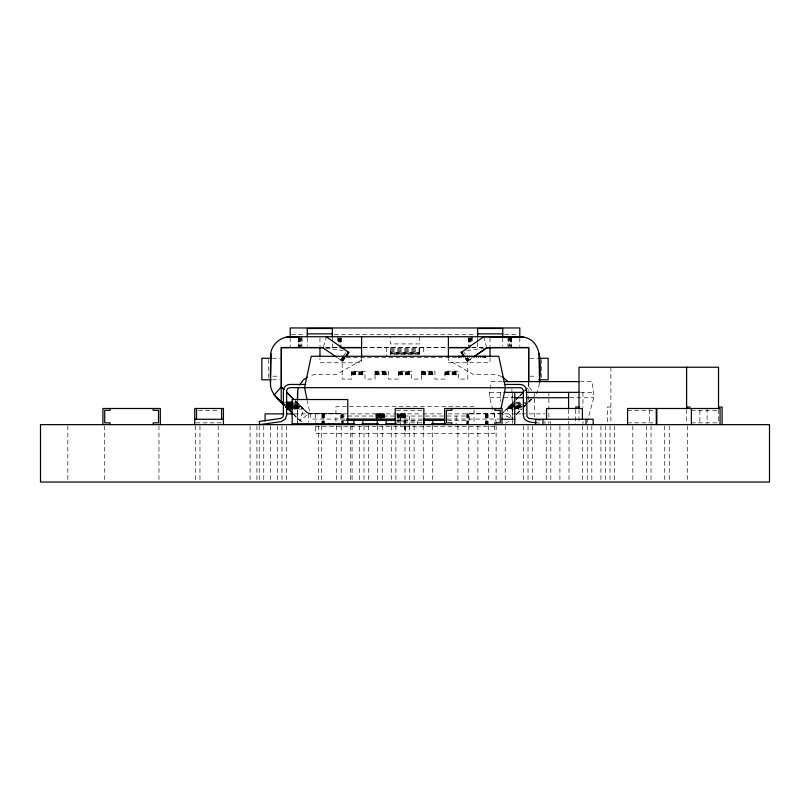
<?xml version="1.0" encoding="UTF-8"?>
<svg xmlns="http://www.w3.org/2000/svg" width="810" height="810" viewBox="0 0 810 810"><rect width="100%" height="100%" fill="white"/><g stroke="black" fill="none" stroke-linecap="round" stroke-linejoin="round"><path stroke-width="0.61" stroke-dasharray="4.05 3.04" d="M297.392 422.152L297.543 401.011M376.022 413.88L376.022 419.863M376.67 419.863L376.731 413.88L376.731 419.863M297.422 400.505L297.371 424.642M381.621 417.464L381.844 413.88L381.905 417.464M539.531 383.262L537.384 392.212L533.152 397.599M382.391 417.464L382.816 413.88L382.816 417.464M550.446 423.579L550.749 421.443M496.53 423.468L489.665 397.73L489.665 392.354L491.386 381.591L502.706 381.591M302.008 421.949L300.257 420.876L303.385 409.121L294.01 409.121M587.159 422.304L593.71 397.73L593.71 392.354L591.988 381.591L580.669 381.591M323.565 346.7L326.288 336.747M342.741 357.018L340.676 359.964L342.66 361.351L345.404 357.433M343.42 356.046L346.164 352.127M341.04 360.207L343.096 357.271M341.375 360.45L343.44 357.514M341.699 360.673L343.754 357.726M341.972 360.865L344.716 356.947M342.215 361.037L344.959 357.119M342.407 361.169L345.151 357.25M342.549 361.27L345.293 357.352M532.281 398.51L528.798 402.165L528.778 391.645M531.603 399.138L524.121 406.843L516.567 406.792M516.486 414.416L521.741 409.08M522.622 408.189L525.245 405.526M503.455 412.037L515.19 400.302M516.081 399.401L518.764 396.728M519.655 395.837L523.27 392.222M524.131 391.362L526.814 388.668M513.581 402.165L501.866 413.88L510.968 418.304M516.264 399.482L518.947 396.799M519.838 395.908L528.768 386.967L528.768 379.799M516.689 413.94L521.022 409.597M528.829 401.79L531.431 399.188M516.527 414.436L521.842 409.121L506.614 409.121L512.102 418.861M524.283 406.691L525.781 405.182M293.341 414.163L300.257 420.876L308.134 413.88L295.113 400.859M465.304 358.384L467.34 361.351L471.44 358.476M467.37 361.331L471.369 358.526M508.872 421.413L504.245 423.681M361.594 360.065L336.737 374.412L314.017 374.655L309.096 376.174M466.874 350.619L484.258 348.158M294.921 407.005L301.178 406.924L294.151 406.924L301.097 406.843M294.698 406.782L300.996 406.742L295.042 406.64M294.972 407.065L301.269 407.015M294.718 406.812L301.036 406.782M291.458 334.672L305.34 334.672M334.348 334.672L475.652 334.672M504.66 334.672L518.542 334.672M325.519 347.51L338.296 347.51M363.366 347.51L446.634 347.51M471.703 347.51L484.481 347.51M326.278 347.692L337.821 347.692M362.89 347.692L448.406 347.692M472.179 347.692L483.722 347.692M390.288 348.634L419.712 348.634M390.288 349.728L419.712 349.728M390.288 350.77L419.712 350.77M390.288 351.722L419.712 351.722M419.712 352.583L390.288 352.583L419.712 352.957L390.288 353.312L419.712 353.312M390.288 353.899L419.712 353.899M456.658 357.554L342.215 357.554L342.215 379.08L351.722 379.08L351.722 371.183L364.996 371.183L364.996 379.08L375.04 379.08L375.04 371.183L388.314 371.183L388.314 379.08L398.358 379.08L398.358 371.183L411.642 371.183L411.642 379.08L421.686 379.08L421.686 371.183L434.96 371.183L434.96 379.08L445.004 379.08L445.004 371.183L458.278 371.183L458.278 379.08L467.785 379.08L467.785 357.554M272.474 358.273L281.232 358.273M529.973 358.273L537.526 358.273M351.722 371.75L364.996 371.75M375.04 371.75L388.314 371.75M398.358 371.75L411.642 371.75M421.686 371.75L434.96 371.75M445.004 371.75L458.278 371.75M351.722 372.296L364.996 372.296M375.04 372.296L388.314 372.296M398.358 372.296L411.642 372.296M421.686 372.296L434.96 372.296M445.004 372.296L458.278 372.296M351.722 372.813L364.996 372.813M375.04 372.813L388.314 372.813M398.358 372.813L411.642 372.813M421.686 372.813L434.96 372.813M445.004 372.813L458.278 372.813M351.722 373.299L364.996 373.299M375.04 373.299L388.314 373.299M398.358 373.299L411.642 373.299M421.686 373.299L434.96 373.299M445.004 373.299L458.278 373.299M351.722 373.724L364.996 373.724M375.04 373.724L388.314 373.724M398.358 373.724L411.642 373.724M421.686 373.724L434.96 373.724M445.004 373.724L458.278 373.724M351.722 374.088L364.996 374.088M375.04 374.088L388.314 374.088M398.358 374.088L411.642 374.088M421.686 374.088L434.96 374.088M445.004 374.088L458.278 374.088M351.722 374.382L364.996 374.382M375.04 374.382L388.314 374.382M398.358 374.382L411.642 374.382M421.686 374.382L434.96 374.382M445.004 374.382L458.278 374.382M351.722 374.595L364.996 374.595M375.04 374.595L388.314 374.595M398.358 374.595L411.642 374.595M421.686 374.595L434.96 374.595M445.004 374.595L458.278 374.595M351.722 374.777L364.996 374.726M375.04 374.777L388.314 374.726M398.358 374.777L411.642 374.726M421.686 374.777L434.96 374.726M445.004 374.777L458.278 374.726M272.859 376.204L280.027 376.204M529.973 376.204L537.141 376.204M272.474 379.799L280.027 379.799M489.665 392.354L503.375 392.354M580.557 392.354L593.71 392.354M489.665 397.73L513.581 397.73M569.794 397.73L593.71 397.73M294.081 402.165L296.419 402.165M515.919 402.165L525.285 402.165M294.901 402.985L297.24 402.985M516.274 402.985L523.301 402.985M524.465 402.985L527.978 402.985M294.506 403.765L298.019 403.765M511.981 403.765L515.494 403.765M516.659 403.765L523.685 403.765M524.86 403.765L527.199 403.765M294.06 404.484L298.738 404.484M511.262 404.484L526.48 404.484M294.698 405.132L299.386 405.132M510.614 405.132L515.302 405.132M516.466 405.132L523.493 405.132M294.081 405.678L299.933 405.678M510.067 405.678L525.285 405.678M294.516 406.114L300.368 406.114M509.632 406.114L515.484 406.114M516.648 406.114L523.675 406.114M294.84 406.438L300.692 406.438M509.308 406.438L515.16 406.438M516.324 406.438L523.351 406.438M474.063 406.701L335.937 406.701L335.937 422.253M524.252 406.711L509.004 406.742L515.302 406.782M508.903 406.843L521.782 406.843M521.701 406.924L508.731 407.015M610.892 407.065L607.308 407.065L607.308 424.642M294.354 407.126L301.512 407.248M508.488 407.248L515.646 407.126M516.689 407.248L523.837 407.126M294.779 407.541L301.796 407.541M508.204 407.541L512.882 407.541M514.056 407.541L521.083 407.541M295.113 407.886L302.14 407.886M507.86 407.886L521.903 407.886M294.334 408.27L302.525 408.27M507.475 408.27L513.327 408.27M514.502 408.27L521.519 408.27M294.749 408.685L302.94 408.685M507.06 408.685L512.912 408.685M514.087 408.685L521.103 408.685M198.47 410.295L219.692 410.295M396.454 410.295L423.903 410.295M627.578 410.295L655.027 410.295M691.365 410.295L718.814 410.295M346.731 420.339L340.777 420.339L340.777 413.697L309.157 413.262L306.656 411.986L295.599 401.092M501.795 413.697L469.223 413.697L469.223 420.339L447.15 420.339M294.101 413.88L421.716 413.88M422.911 413.88L443.1 413.88M447.991 413.88L520.941 413.88M522.207 413.88L544.917 413.88M340.777 416.036L396.181 416.036M396.93 416.036L446.553 416.036M447.15 416.036L469.223 416.036M345.212 419.064L311.222 419.064L307.375 400.96M396.819 419.064L421.99 419.064M447.171 419.064L498.778 419.064M396.93 420.339L423.832 420.339M396.485 421.058L417.555 421.058L417.555 424.642M195.98 422.85L222.183 422.85M396.454 422.85L423.903 422.85M627.578 422.85L655.027 422.85M691.365 422.85L718.814 422.85M315.313 426.718L404.646 426.718M405.354 426.718L494.687 426.718M310.524 413.586L340.777 413.697M508.964 406.782L512.75 406.802M514.016 406.802L521.589 406.833M325.742 348.158L343.126 350.619M537.253 422.81L539.622 423.144M501.856 376.569L495.983 374.655L473.263 374.412L448.406 360.065M337.537 357.767L342.66 361.351M295.336 400.737L306.656 411.986M293.311 413.94L300.257 420.876M531.876 390.481L528.768 386.967L528.778 390.481M463.836 352.127L465.203 354.081M467.947 358L469.324 359.964M467.593 358.253L468.96 360.207M467.248 358.486L468.625 360.45M466.935 358.708L468.301 360.673M466.651 358.911L468.028 360.865M465.73 358.091L467.785 361.037M465.537 358.233L467.593 361.169M465.396 358.324L467.451 361.27M483.712 336.747L486.435 346.7M511.9 389.053L512.619 423.397M381.297 419.863L380.862 413.88L380.862 419.863M308.134 413.88L308.62 422.061M512.436 393.417L512.629 423.448M405.283 413.88L405.354 421.058M404.575 413.88L404.646 424.642M718.521 409.576L718.521 423.397M707.079 408.493L707.079 423.397M699.901 410.295L699.901 422.85M687.487 425.888L687.487 482.041M686.627 409.576L686.627 423.397M669.262 425.888L669.262 482.041M664.706 425.888L664.706 482.041M651.038 425.888L651.038 482.041M649.671 409.738L649.671 423.397M646.481 425.888L646.481 482.041M632.812 425.888L632.812 482.041M614.587 425.888L614.587 482.041M610.892 367.244L610.892 423.397M610.031 425.888L610.031 482.041M605.475 425.888L605.475 482.041M600.919 425.888L600.919 482.041M591.806 425.888L591.806 482.041M587.25 425.888L587.25 482.041M582.947 392.354L582.947 407.41M582.947 421.413L582.947 423.569M582.694 425.888L582.694 482.041M578.998 409.576L578.998 423.397M575.414 409.576L575.414 424.642M569.025 425.888L569.025 482.041M568.59 409.668L568.59 418.365M568.59 421.413L568.59 423.569M559.913 425.888L559.913 482.041M550.8 425.888L550.8 482.041M548.866 393.427L548.866 395.857M548.866 398.783L548.866 418.365M548.866 421.413L548.866 423.569M546.244 425.888L546.244 482.041M544.917 421.058L544.917 424.642M541.272 359.468L541.272 378.604M534.509 393.427L534.509 395.857M534.509 398.783L534.509 418.183M532.575 425.888L532.575 482.041M528.596 383.1L528.596 386.897M528.019 425.888L528.019 482.041M523.462 425.888L523.462 482.041M519.807 337.942L519.807 346.346M511.717 337.942L511.717 347.51M511.353 336.747L511.353 346.315M510.999 337.942L510.999 346.315M510.543 337.942L510.543 346.315M509.996 336.747L509.996 346.315M509.379 336.747L509.379 346.315M508.7 337.942L508.7 346.315M507.981 336.747L507.981 347.51M505.237 425.888L505.237 482.041M502.767 337.942L502.767 346.315M500.428 392.354L500.428 401.325M496.125 425.888L496.125 482.041M494.687 413.88L494.687 421.058M494.687 425.898L494.687 433.431L405.354 433.431L405.354 413.88M490.03 337.942L490.03 346.315M490.03 357.736L490.03 362.758L448.406 362.758L448.406 357.615M488.41 425.888L488.41 482.041M488.147 413.88L488.147 424.642M487.701 413.88L487.701 424.642M487.286 413.88L487.286 424.642M486.901 413.88L486.901 424.642M486.557 413.88L486.557 424.642M486.273 413.88L486.273 424.642M486.03 413.88L486.03 424.642M485.858 413.88L485.858 424.642M485.757 413.88L485.757 424.642M477.9 425.888L477.9 482.041M477.647 337.942L477.647 341.526M477.647 342.721L477.647 347.51M474.063 410.204L474.063 423.448M472.422 336.747L472.422 342.721M471.703 336.747L471.703 342.721M471.025 337.942L471.025 342.721M470.408 337.942L470.408 346.315M469.861 337.942L469.861 343.926M469.405 337.942L469.405 345.121M469.061 337.942L469.061 345.121M468.818 337.942L468.818 347.51M468.787 425.888L468.787 482.041M468.696 337.942L468.696 345.121M468.251 413.88L468.251 423.741M468.038 413.88L468.038 423.448M467.653 413.88L467.653 424.642M467.238 413.88L467.238 424.642M466.793 413.88L466.793 424.642M457.913 425.888L457.913 482.041M456.121 416.036L456.121 424.035M432.337 425.888L432.337 482.041M423.296 347.692L423.296 353.859M423.225 425.888L423.225 482.041M419.712 336.747L419.712 343.926L390.288 343.926L390.288 336.747M419.712 347.51L419.712 354.334L390.288 354.334L390.288 347.51M414.112 425.888L414.112 482.041M409.556 425.888L409.556 482.041M409.485 416.036L409.485 425.716M405.041 413.88L405.041 421.058M405 425.888L405 482.041M404.646 425.898L404.646 433.431L315.313 433.431L315.313 424.642M404.362 413.88L404.362 421.058M404.119 413.88L404.119 421.058M404.018 413.88L404.018 421.058M403.562 413.88L403.562 421.058M402.985 413.88L402.985 421.058M402.702 413.88L402.702 421.058M402.317 413.88L402.317 421.058M401.861 413.88L401.861 421.058M401.578 413.88L401.578 421.058M400.95 413.88L400.95 421.058M400.778 413.88L400.778 421.058M400.515 416.036L400.515 425.716M399.948 413.88L399.948 421.058M399.117 413.88L399.036 421.058M398.287 413.88L398.287 421.058M398.095 413.88L398.095 421.058M397.497 413.88L397.497 421.058M397.204 413.88L397.204 421.058M395.887 425.888L395.887 482.041M391.331 425.888L391.331 482.041M386.704 347.692L386.704 356.319M384.628 413.88L384.628 417.464M384.102 413.88L384.102 419.863M383.758 413.88L383.798 419.863M383.201 413.88L383.201 417.464M383.008 413.88L383.008 419.863M382.188 413.88L382.188 417.464M382.219 425.888L382.219 482.041M380.518 413.88L380.518 417.464M380.356 413.88L380.356 417.464M379.91 413.88L379.91 419.863M379.718 413.88L379.718 419.863M379.444 413.88L379.444 417.464M378.979 413.88L379.009 419.863M378.594 413.88L378.594 419.863M378.31 413.88L378.31 419.863M378.189 413.88L378.189 419.863M377.835 417.464L377.835 413.88L377.743 419.863M377.662 425.888L377.662 482.041M377.46 413.88L377.46 417.464M377.278 413.88L377.278 417.464M377.176 413.88L377.176 417.464M376.397 413.88L376.255 419.863M376.093 413.88L376.093 417.464M368.55 425.888L368.55 482.041M363.994 425.888L363.994 482.041M361.594 357.615L361.594 362.758L319.97 362.758L319.97 357.736M359.438 425.888L359.438 482.041M352.087 425.888L352.087 482.041M350.325 425.888L350.325 482.041M343.207 413.88L343.207 424.642M342.762 413.88L342.762 424.642M342.346 413.88L342.346 422.253M341.962 413.88L341.962 422.253M341.749 413.88L341.749 422.516M341.304 337.942L341.182 345.121M341.212 425.888L341.212 482.041M340.939 337.942L340.939 347.51M340.595 337.942L340.595 345.121M340.139 337.942L340.139 343.926M339.592 337.942L339.592 346.315M338.975 337.942L338.975 342.721M338.296 337.942L338.296 342.721M337.578 336.747L337.578 342.721M336.656 425.888L336.656 482.041M332.353 336.747L332.353 347.51M324.243 413.88L324.142 424.642M323.97 413.88L323.97 424.642M323.727 413.88L323.727 424.642M323.443 413.88L323.443 424.642M323.099 413.88L323.099 424.642M322.714 413.88L322.714 422.253M322.299 413.88L322.299 424.642M321.853 413.88L321.853 424.642M321.59 425.888L321.59 482.041M319.97 337.942L319.97 346.315M318.431 425.888L318.431 482.041M315.313 413.88L315.313 422.253M307.233 337.942L307.233 346.315M302.019 337.942L302.019 346.315M301.3 336.747L301.3 346.315M300.621 337.942L300.621 347.51M300.004 336.747L300.004 346.315M299.457 337.942L299.457 347.51M299.001 337.942L299.001 347.51M298.647 337.942L298.647 346.315M298.404 337.942L298.404 346.315M298.283 336.747L298.283 346.315M290.193 337.942L290.193 347.51M286.537 425.888L286.537 482.041M281.981 425.888L281.981 482.041M277.425 425.888L277.425 482.041M270.611 425.888L270.611 482.041M268.728 359.468L268.728 378.604M263.756 425.888L263.756 482.041M259.2 425.888L259.2 482.041M256.902 425.888L256.902 482.041M250.087 425.888L250.087 482.041M218.194 425.888L218.194 482.041M199.969 425.888L199.969 482.041M195.412 425.888L195.412 482.041M158.963 425.888L158.963 482.041M104.287 425.888L104.287 482.041M67.837 425.888L67.837 482.041M531.411 399.31L528.798 401.993L531.38 399.3M376.933 419.863L376.933 413.88L376.863 419.863"/><path stroke-width="1.21" d="M297.553 399.765L297.614 391.058L298.333 388.051M284.219 405.182C278.124 399.057 270.105 392.799 270.469 383.262L270.712 353.393C272.069 344.058 280.766 336.626 290.193 336.747L519.807 336.747C543.743 337.294 540.543 365.796 539.531 382.107M270.469 376.204L270.712 353.393L270.469 383.262M297.442 399.32L297.614 391.058M501.086 408.2L505.45 387.676L498.778 356.289L311.222 356.289L304.55 387.676L307.111 399.745M299.518 385.185L303.153 380.194L307.263 377.106M346.326 355.155L348.391 352.218M346.518 355.286L348.583 352.35M348.725 352.451L345.981 356.37L348.837 352.532L326.288 336.747M473.465 357.068L486.739 347.804L490.03 347.51M474.447 356.38L486.739 347.804M299.001 336.747L287.115 336.99L298.404 336.747M287.115 336.99L298.647 336.747M293.311 407.248L286.163 407.126L292.42 407.045M293.433 406.792L285.879 406.843L292.987 406.924M286.163 407.126L292.461 407.086M292.197 406.822L285.879 406.843L292.906 406.843M307.233 333.872L332.353 333.872M477.647 333.872L502.767 333.872M340.149 347.51L361.594 347.51M448.406 347.51L469.851 347.51M487.569 347.541L528.768 347.51L528.768 382.036M323.757 347.692L281.404 347.692L281.404 386.897L284.067 389.559M340.149 347.692L361.594 347.692M448.406 347.692L469.851 347.692M486.243 347.692L528.596 347.692L528.596 381.834M271.228 358.273L261.853 358.273L261.853 379.799L271.228 379.799M538.771 358.273L548.147 358.273L548.147 379.799L538.771 379.799M503.962 381.591L579.413 381.591M305.694 384.446L289.838 384.446C286.386 384.385 283.318 387.453 283.378 390.906L283.378 415.246L282.751 417.16L280.604 418.446L259.251 421.443L259.706 424.642L281.05 421.645L285.343 419.084L286.608 415.246L286.659 390.339L287.763 388.435L289.838 387.676L520.719 387.727L522.237 388.435L523.341 390.339L523.392 415.246C523.341 421.656 531.309 422.638 536.068 422.638M504.306 384.446L520.162 384.446C523.614 384.385 526.682 387.453 526.621 390.906L526.976 416.725L528.9 418.335L540.078 419.944M504.022 392.354L523.543 392.354M526.044 392.354L579.353 392.354M514.785 397.73L523.543 397.73M526.044 397.73L568.59 397.73M283.541 402.165L281.202 402.165L281.232 347.51L322.431 347.541L336.535 357.068M285.879 402.165L292.906 402.165M282.022 402.985L284.361 402.985M286.7 402.985L292.562 402.985M286.315 403.765L293.341 403.765M285.859 404.484L292.886 404.484M286.507 405.132L292.359 405.132M285.879 405.678L292.906 405.678M286.325 406.114L293.352 406.114M286.649 406.438L292.501 406.438M285.778 406.742L292.795 406.742M575.414 407.065L578.998 407.065M686.627 407.065L690.211 407.065M718.521 407.065L722.105 407.065L722.105 424.642M286.578 407.541L292.43 407.541M286.922 407.886L292.774 407.886M287.307 408.27L293.159 408.27M287.722 408.685L292.41 408.685M286.284 407.248L288.158 409.121L292.845 409.121M284.006 413.88L265.083 413.88L265.083 421.058M286.527 413.88L292.835 413.88M346.467 419.064L395.563 419.064M423.255 419.064L444.649 419.064M194.734 419.256L223.428 419.256M501.623 419.256L514.785 419.256M346.731 420.339L395.736 420.339M444.761 420.339L423.832 420.339L423.832 424.642L423.903 408.493L395.209 408.493L395.209 424.642M292.157 423.741L354.628 423.741M361.989 423.741L378.432 423.741M386.026 423.741L396.181 423.741M431.568 423.741L445.48 423.741M490.03 336.747L522.885 336.99L511.353 336.747M319.97 347.51L322.431 347.541M509.996 336.747L522.885 336.99L483.712 336.747L461.163 352.532L463.907 356.451M510.543 336.747L522.885 336.99L502.767 336.747L502.767 328.495L477.647 328.495L477.647 336.747M502.737 377.106L508.194 381.763M288.158 409.121L292.481 413.323M286.73 392.222L293.827 399.32M283.905 389.65L281.232 386.967L274.236 394.855L284.128 405.041M286.588 392.334L293.736 399.482M283.773 404.392L274.236 394.855L283.804 404.666M287.246 407.865L291.58 412.199M461.609 352.218L463.674 355.155M461.416 352.35L463.482 355.286M461.275 352.451L464.019 356.37M539.531 376.204L539.288 353.393L539.521 382.016M720.06 424.642L720.06 408.493L627.578 408.493L627.578 424.642M718.521 408.422L718.521 367.244L578.998 367.244L578.998 408.422M691.365 408.493L691.365 424.642M686.627 367.244L686.627 408.422M656.849 408.493L656.849 424.642M656.272 408.493L656.272 424.642M593.173 424.642L593.173 419.256L535.764 419.256L535.764 424.642M585.995 419.256L585.995 424.642M582.41 419.256L582.41 408.493L546.527 408.493L546.527 419.256M568.59 392.354L568.59 408.625M542.943 419.256L542.943 424.642M519.807 337L519.807 327.959L290.193 327.959L290.193 337M514.785 392.354L514.785 424.642M502.048 424.642L502.048 408.493L444.639 408.493L444.639 424.642M494.869 408.493L494.869 410.295L500.246 410.295L500.246 422.85L494.869 422.85L494.869 424.642M490.03 347.692L490.03 356.481M485.332 356.289L485.332 357.18M485.119 356.289L485.119 357.18M484.512 356.289L484.512 357.18M483.519 356.289L483.519 357.18M482.183 356.289L482.183 357.18M480.522 356.289L480.522 357.18M478.599 356.289L478.599 357.18M476.472 356.289L476.472 357.18M474.214 356.289L474.214 357.18M471.876 356.289L471.876 357.18M469.537 356.289L469.537 357.18M467.269 356.289L467.269 357.18M465.142 356.289L465.142 357.18M463.229 356.289L463.229 357.18M461.568 356.289L461.568 357.18M460.222 356.289L460.222 357.18M459.229 356.289L459.229 357.18M458.622 356.289L458.622 357.18M458.419 356.289L458.419 357.18M451.818 408.493L451.818 410.295L446.442 410.295L446.442 422.85L451.818 422.85L451.818 424.642M448.406 336.747L448.406 356.481M432.803 420.339L432.803 424.815M386.167 420.339L386.167 424.815M377.197 420.339L377.197 424.815M362.85 420.339L362.85 424.815M361.594 336.747L361.594 356.481M353.879 420.339L353.879 424.815M347.763 424.642L347.763 399.533L292.157 399.533L292.157 424.642M333.416 423.741L333.416 424.642M332.353 336.747L332.353 328.495L307.233 328.495L307.233 336.747M329.265 423.741L329.265 424.642M319.97 347.692L319.97 356.481M316.71 423.741L316.71 424.642M306.504 423.741L306.504 424.642M223.428 424.642L223.428 408.493L194.734 408.493L194.734 424.642M221.636 408.493L221.636 419.256M196.526 408.493L196.526 419.256M160.329 424.642L160.329 408.493L102.921 408.493L102.921 424.642M153.151 408.493L153.151 410.295L158.527 410.295L158.527 422.85L153.151 422.85L153.151 424.642M110.099 408.493L110.099 410.295L104.723 410.295L104.723 422.85L110.099 422.85L110.099 424.642M769.5 424.642L40.5 424.642L40.5 482.041L769.5 482.041L769.5 424.642"/></g></svg>
